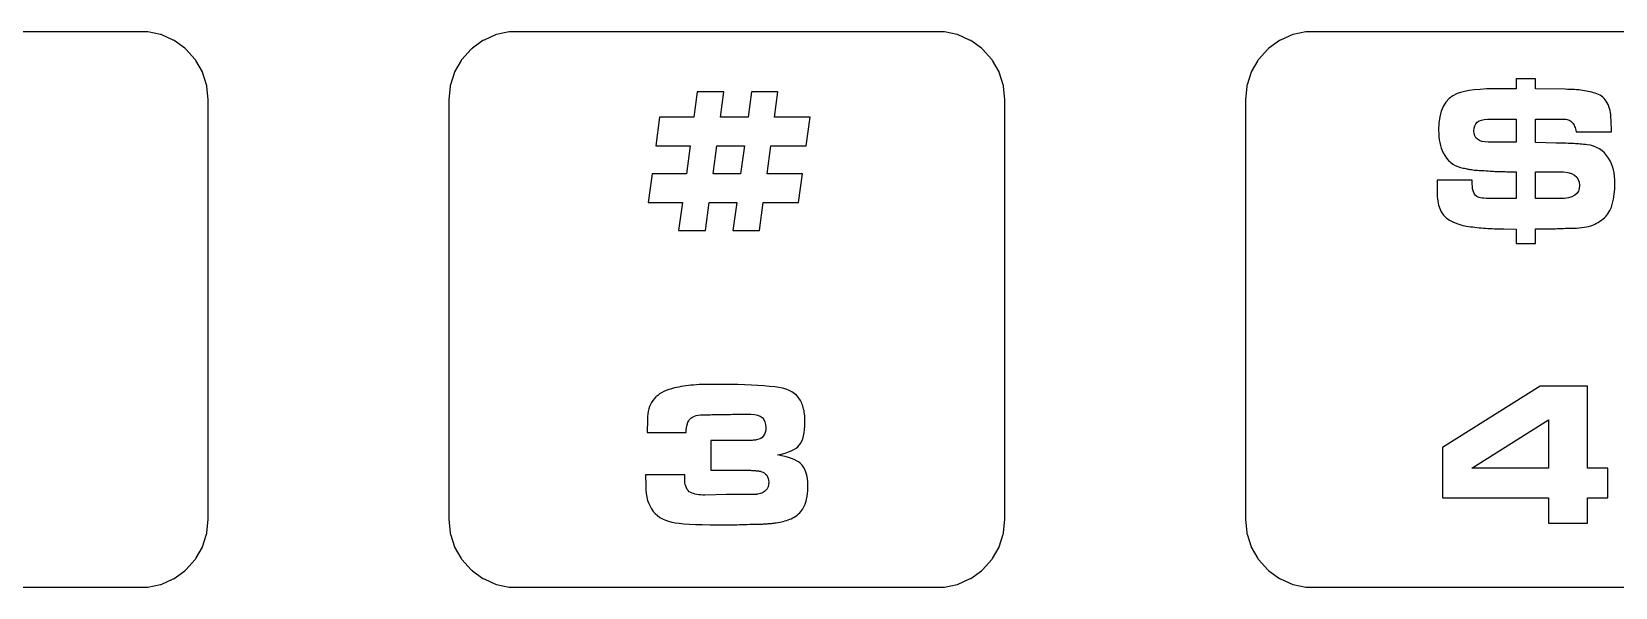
# Model space of a CAD drawing. Header units: millimetres. Extents: x -16 to 249, y -82 to 7.
# Drawn here: x 21.42 to 59.19, y -6.12 to 7.12 of the extents above; entities that cross this region are included whole.
import ezdxf

# ---------------------------------------------------------------- set-up
doc = ezdxf.new("R2010")
doc.units = ezdxf.units.MM
doc.layers.get('0').update_dxf_attribs({"lineweight": 25, "true_color": 0xffffff})

msp = doc.modelspace()

# ---------------------------------------------------------------- linework, layer by layer
for p, q in [((24.1707, 7.12391), (13.8293, 7.12391)), ((24.1891, 7.11999), (24.1707, 7.12391)), ((24.4958, 7.05479), (24.1891, 7.11999)), ((24.5046, 7.05293), (24.4958, 7.05479)), ((24.7911, 6.92539), (24.5046, 7.05293)), ((24.7992, 6.92175), (24.7911, 6.92539)), ((24.8164, 6.91409), (24.7992, 6.92175)), ((25.0701, 6.72977), (24.8164, 6.91409)), ((32.1836, 6.91409), (31.9299, 6.72977)), ((32.2008, 6.92175), (32.1836, 6.91409)), ((32.2089, 6.92539), (32.2008, 6.92175)), ((32.4954, 7.05293), (32.2089, 6.92539)), ((32.5042, 7.05479), (32.4954, 7.05293)), ((32.8109, 7.11999), (32.5042, 7.05479)), ((32.8293, 7.12391), (32.8109, 7.11999)), ((43.1707, 7.12391), (32.8293, 7.12391)), ((43.1891, 7.11999), (43.1707, 7.12391)), ((43.4958, 7.05479), (43.1891, 7.11999)), ((43.5046, 7.05293), (43.4958, 7.05479)), ((43.7911, 6.92539), (43.5046, 7.05293)), ((43.7992, 6.92175), (43.7911, 6.92539)), ((43.8164, 6.91409), (43.7992, 6.92175)), ((44.0701, 6.72977), (43.8164, 6.91409)), ((51.1836, 6.91409), (50.9299, 6.72977)), ((51.2008, 6.92175), (51.1836, 6.91409)), ((51.2089, 6.92539), (51.2008, 6.92175)), ((51.4954, 7.05293), (51.2089, 6.92539)), ((51.5042, 7.05479), (51.4954, 7.05293)), ((51.8109, 7.11999), (51.5042, 7.05479)), ((51.8293, 7.12391), (51.8109, 7.11999)), ((62.1707, 7.12391), (51.8293, 7.12391)), ((25.0854, 6.7187), (25.0701, 6.72977)), ((25.0926, 6.71344), (25.0854, 6.7187)), ((25.1052, 6.69945), (25.0926, 6.71344)), ((25.315, 6.46642), (25.1052, 6.69945)), ((25.321, 6.45977), (25.315, 6.46642)), ((25.3255, 6.45202), (25.321, 6.45977)), ((25.3349, 6.43571), (25.3255, 6.45202)), ((25.4917, 6.16414), (25.3349, 6.43571)), ((31.6651, 6.43571), (31.5083, 6.16414)), ((31.6745, 6.45202), (31.6651, 6.43571)), ((31.679, 6.45977), (31.6745, 6.45202)), ((31.685, 6.46642), (31.679, 6.45977)), ((31.8948, 6.69945), (31.685, 6.46642)), ((31.9074, 6.71344), (31.8948, 6.69945)), ((31.9146, 6.7187), (31.9074, 6.71344)), ((31.9299, 6.72977), (31.9146, 6.7187)), ((44.0854, 6.7187), (44.0701, 6.72977)), ((44.0926, 6.71344), (44.0854, 6.7187)), ((44.1052, 6.69945), (44.0926, 6.71344)), ((44.315, 6.46642), (44.1052, 6.69945)), ((44.321, 6.45977), (44.315, 6.46642)), ((44.3255, 6.45202), (44.321, 6.45977)), ((44.3349, 6.43571), (44.3255, 6.45202)), ((44.4917, 6.16414), (44.3349, 6.43571)), ((50.6651, 6.43571), (50.5083, 6.16414)), ((50.6745, 6.45202), (50.6651, 6.43571)), ((50.679, 6.45977), (50.6745, 6.45202)), ((50.685, 6.46642), (50.679, 6.45977)), ((50.8948, 6.69945), (50.685, 6.46642)), ((50.9074, 6.71344), (50.8948, 6.69945)), ((50.9146, 6.7187), (50.9074, 6.71344)), ((50.9299, 6.72977), (50.9146, 6.7187)), ((25.4944, 6.15563), (25.4917, 6.16414)), ((25.5914, 5.85739), (25.4944, 6.15563)), ((31.5056, 6.15563), (31.4086, 5.85739)), ((31.5083, 6.16414), (31.5056, 6.15563)), ((44.4944, 6.15563), (44.4917, 6.16414)), ((44.5914, 5.85739), (44.4944, 6.15563)), ((50.5056, 6.15563), (50.4086, 5.85739)), ((50.5083, 6.16414), (50.5056, 6.15563)), ((25.5972, 5.83949), (25.5914, 5.85739)), ((25.5991, 5.82077), (25.5972, 5.83949)), ((25.6319, 5.5089), (25.5991, 5.82077)), ((31.4009, 5.82077), (31.3681, 5.5089)), ((31.4028, 5.83949), (31.4009, 5.82077)), ((31.4086, 5.85739), (31.4028, 5.83949)), ((37.2903, 5.69167), (37.2144, 5.0824)), ((37.9305, 5.69167), (37.2903, 5.69167)), ((37.8519, 5.0824), (37.9305, 5.69167)), ((38.587, 5.69179), (38.5083, 5.0824)), ((39.219, 5.69164), (38.587, 5.69179)), ((39.1404, 5.0824), (39.219, 5.69164)), ((44.5972, 5.83949), (44.5914, 5.85739)), ((44.5991, 5.82077), (44.5972, 5.83949)), ((44.6319, 5.5089), (44.5991, 5.82077)), ((50.4009, 5.82077), (50.3681, 5.5089)), ((50.4028, 5.83949), (50.4009, 5.82077)), ((50.4086, 5.85739), (50.4028, 5.83949)), ((55.4999, 5.67734), (55.4184, 5.65067)), ((55.5952, 5.70045), (55.4999, 5.67734)), ((55.7044, 5.72002), (55.5952, 5.70045)), ((55.8273, 5.73602), (55.7044, 5.72002)), ((55.9641, 5.74847), (55.8273, 5.73602)), ((56.1147, 5.75735), (55.9641, 5.74847)), ((56.2791, 5.7627), (56.1147, 5.75735)), ((56.4574, 5.76447), (56.2791, 5.7627)), ((56.8236, 5.76447), (56.4574, 5.76447)), ((57.2847, 5.99803), (56.8236, 5.99803)), ((56.8236, 5.99803), (56.8236, 5.76447)), ((57.2847, 5.76335), (57.2847, 5.99803)), ((57.9927, 5.74971), (57.2847, 5.76335)), ((58.0515, 5.74931), (57.9927, 5.74971)), ((58.1084, 5.74811), (58.0515, 5.74931)), ((58.1635, 5.74609), (58.1084, 5.74811)), ((58.2168, 5.74327), (58.1635, 5.74609)), ((58.2683, 5.73965), (58.2168, 5.74327)), ((58.318, 5.73523), (58.2683, 5.73965)), ((58.3658, 5.73), (58.318, 5.73523)), ((58.4118, 5.72395), (58.3658, 5.73)), ((58.4566, 5.71704), (58.4118, 5.72395)), ((58.5007, 5.70914), (58.4566, 5.71704)), ((58.5441, 5.70027), (58.5007, 5.70914)), ((58.5868, 5.69043), (58.5441, 5.70027)), ((58.6288, 5.67961), (58.5868, 5.69043)), ((58.6702, 5.66782), (58.6288, 5.67961)), ((58.7109, 5.65506), (58.6702, 5.66782)), ((25.6329, 5.5), (25.6319, 5.5089)), ((25.6329, -4.5), (25.6329, 5.5)), ((31.3681, 5.5089), (31.3671, 5.5)), ((31.3671, 5.5), (31.3671, -4.5)), ((44.6329, 5.5), (44.6319, 5.5089)), ((44.6329, -4.5), (44.6329, 5.5)), ((50.3681, 5.5089), (50.3671, 5.5)), ((50.3671, 5.5), (50.3671, -4.5)), ((55.0868, 5.34239), (55.0384, 5.22488)), ((55.149, 5.44373), (55.0868, 5.34239)), ((55.225, 5.52888), (55.149, 5.44373)), ((55.3148, 5.59787), (55.225, 5.52888)), ((55.4184, 5.65067), (55.3148, 5.59787)), ((58.7509, 5.64131), (58.7109, 5.65506)), ((58.7895, 5.62552), (58.7509, 5.64131)), ((58.8259, 5.6066), (58.7895, 5.62552)), ((58.8602, 5.58455), (58.8259, 5.6066)), ((58.8923, 5.55936), (58.8602, 5.58455)), ((58.9222, 5.53104), (58.8923, 5.55936)), ((58.95, 5.49959), (58.9222, 5.53104)), ((58.9756, 5.465), (58.95, 5.49959)), ((58.9991, 5.42728), (58.9756, 5.465)), ((59.0201, 5.38651), (58.9991, 5.42728)), ((59.0383, 5.34277), (59.0201, 5.38651)), ((59.0536, 5.29607), (59.0383, 5.34277)), ((59.0662, 5.24641), (59.0536, 5.29607)), ((36.3952, 5.0824), (36.3029, 4.39886)), ((37.2144, 5.0824), (36.3952, 5.0824)), ((38.5083, 5.0824), (37.8519, 5.0824)), ((39.984, 5.0824), (39.1404, 5.0824)), ((39.8918, 4.39886), (39.984, 5.0824)), ((54.9832, 4.94135), (54.9762, 4.77531)), ((55.0039, 5.0912), (54.9832, 4.94135)), ((55.0384, 5.22488), (55.0039, 5.0912)), ((55.8373, 4.87982), (55.8625, 4.92738)), ((55.8625, 4.92738), (55.8979, 4.96629)), ((55.8979, 4.96629), (55.9433, 4.99655)), ((55.9433, 4.99655), (55.9987, 5.01817)), ((55.9987, 5.01817), (56.0643, 5.03114)), ((56.0643, 5.03114), (56.14, 5.03548)), ((56.14, 5.03548), (56.8236, 5.03548)), ((56.8236, 5.03548), (56.8236, 4.48752)), ((57.2847, 4.48508), (57.2847, 5.03548)), ((57.2847, 5.03548), (57.9845, 5.03548)), ((57.9845, 5.03548), (58.0123, 5.03429)), ((58.0123, 5.03429), (58.0386, 5.03072)), ((58.0386, 5.03072), (58.0633, 5.02477)), ((58.0633, 5.02477), (58.0866, 5.01643)), ((58.0866, 5.01643), (58.1084, 5.00572)), ((58.1084, 5.00572), (58.1288, 4.99263)), ((58.1288, 4.99263), (58.1476, 4.97716)), ((58.1476, 4.97716), (58.1649, 4.9593)), ((58.1649, 4.9593), (58.1809, 4.93918)), ((58.1809, 4.93918), (58.1956, 4.91684)), ((58.1956, 4.91684), (58.2089, 4.89227)), ((59.076, 5.19379), (59.0662, 5.24641)), ((59.083, 5.13821), (59.076, 5.19379)), ((59.0872, 5.07967), (59.083, 5.13821)), ((59.0886, 5.01816), (59.0872, 5.07967)), ((59.0967, 4.73636), (59.0886, 5.01816)), ((54.9762, 4.77531), (54.978, 4.69576)), ((54.978, 4.69576), (54.9832, 4.61967)), ((54.9832, 4.61967), (54.9919, 4.54706)), ((54.9919, 4.54706), (55.004, 4.47791)), ((55.8172, 4.75876), (55.8222, 4.82361)), ((55.8225, 4.69644), (55.8172, 4.75876)), ((55.8222, 4.82361), (55.8373, 4.87982)), ((55.8387, 4.64244), (55.8225, 4.69644)), ((55.8656, 4.59676), (55.8387, 4.64244)), ((55.9033, 4.55937), (55.8656, 4.59676)), ((55.9517, 4.53029), (55.9033, 4.55937)), ((58.2089, 4.89227), (58.2209, 4.86551)), ((58.2209, 4.86551), (58.2316, 4.83653)), ((58.2316, 4.83653), (58.241, 4.80536)), ((58.241, 4.80536), (58.2491, 4.77196)), ((58.2491, 4.77196), (58.2558, 4.73636)), ((58.2558, 4.73636), (59.0967, 4.73636)), ((36.3029, 4.39886), (37.1221, 4.39886)), ((37.1221, 4.39886), (37.0353, 3.7384)), ((37.6728, 3.7384), (37.7596, 4.39879)), ((37.7596, 4.39879), (38.4188, 4.39886)), ((38.4188, 4.39886), (38.3293, 3.7384)), ((38.9613, 3.7384), (39.0481, 4.39876)), ((39.0481, 4.39876), (39.8918, 4.39886)), ((55.004, 4.47791), (55.0197, 4.41223)), ((55.0197, 4.41223), (55.0388, 4.35004)), ((55.0388, 4.35004), (55.0614, 4.29129)), ((55.0614, 4.29129), (55.0874, 4.23604)), ((55.0874, 4.23604), (55.1259, 4.16896)), ((55.1259, 4.16896), (55.1682, 4.10866)), ((56.011, 4.50952), (55.9517, 4.53029)), ((56.0809, 4.49707), (56.011, 4.50952)), ((56.1617, 4.49292), (56.0809, 4.49707)), ((56.1762, 4.49287), (56.1617, 4.49292)), ((56.1927, 4.49274), (56.1762, 4.49287)), ((56.2111, 4.49252), (56.1927, 4.49274)), ((56.2315, 4.49223), (56.2111, 4.49252)), ((56.2539, 4.49185), (56.2315, 4.49223)), ((56.3044, 4.49083), (56.2539, 4.49185)), ((56.3326, 4.49019), (56.3044, 4.49083)), ((56.3875, 4.48901), (56.3326, 4.49019)), ((56.4124, 4.48856), (56.3875, 4.48901)), ((56.4572, 4.48788), (56.4124, 4.48856)), ((56.477, 4.48769), (56.4572, 4.48788)), ((56.4951, 4.48755), (56.477, 4.48769)), ((56.5116, 4.48752), (56.4951, 4.48755)), ((56.8236, 4.48752), (56.5116, 4.48752)), ((57.7811, 4.4646), (57.2847, 4.48508)), ((57.8458, 4.46445), (57.7811, 4.4646)), ((57.907, 4.464), (57.8458, 4.46445)), ((57.9647, 4.46326), (57.907, 4.464)), ((58.0188, 4.46222), (57.9647, 4.46326)), ((58.0695, 4.46089), (58.0188, 4.46222)), ((58.1166, 4.45926), (58.0695, 4.46089)), ((58.1602, 4.45734), (58.1166, 4.45926)), ((58.2002, 4.45511), (58.1602, 4.45734)), ((58.2387, 4.45259), (58.2002, 4.45511)), ((58.2775, 4.44978), (58.2387, 4.45259)), ((58.3165, 4.44667), (58.2775, 4.44978)), ((58.3559, 4.44327), (58.3165, 4.44667)), ((58.3955, 4.43956), (58.3559, 4.44327)), ((58.4355, 4.43556), (58.3955, 4.43956)), ((58.4757, 4.43126), (58.4355, 4.43556)), ((58.5163, 4.42667), (58.4757, 4.43126)), ((58.5973, 4.41454), (58.5163, 4.42667)), ((58.6736, 4.39435), (58.5973, 4.41454)), ((58.7451, 4.36612), (58.6736, 4.39435)), ((58.8119, 4.32986), (58.7451, 4.36612)), ((58.874, 4.28555), (58.8119, 4.32986)), ((58.9313, 4.23322), (58.874, 4.28555)), ((58.9839, 4.17282), (58.9313, 4.23322)), ((59.0317, 4.10439), (58.9839, 4.17282)), ((55.1682, 4.10866), (55.2141, 4.05515)), ((55.2141, 4.05515), (55.2638, 4.00839)), ((55.2638, 4.00839), (55.3172, 3.96843)), ((55.3172, 3.96843), (55.3743, 3.93524)), ((55.3743, 3.93524), (55.4352, 3.90881)), ((55.4352, 3.90881), (55.4998, 3.88916)), ((55.4998, 3.88916), (55.5329, 3.88071)), ((55.5329, 3.88071), (55.5645, 3.87292)), ((55.5645, 3.87292), (55.5946, 3.86581)), ((55.5946, 3.86581), (55.6232, 3.85938)), ((55.6232, 3.85938), (55.6503, 3.85362)), ((55.6503, 3.85362), (55.6758, 3.84854)), ((55.6758, 3.84854), (55.6998, 3.84413)), ((55.6998, 3.84413), (55.7222, 3.84041)), ((55.7222, 3.84041), (55.7594, 3.83469)), ((55.7594, 3.83469), (55.7961, 3.82973)), ((55.7961, 3.82973), (55.8326, 3.82555)), ((55.8326, 3.82555), (55.8687, 3.82211)), ((55.8687, 3.82211), (55.9045, 3.81944)), ((55.9045, 3.81944), (55.9399, 3.81754)), ((55.9399, 3.81754), (55.975, 3.81639)), ((55.975, 3.81639), (56.0098, 3.81601)), ((56.0098, 3.81601), (56.062, 3.81148)), ((56.062, 3.81148), (56.1115, 3.80737)), ((56.1115, 3.80737), (56.1583, 3.8037)), ((56.1583, 3.8037), (56.2024, 3.80043)), ((56.2024, 3.80043), (56.2437, 3.79759)), ((56.2437, 3.79759), (56.2824, 3.79517)), ((56.2824, 3.79517), (56.3183, 3.79318)), ((56.3183, 3.79318), (56.3516, 3.79161)), ((56.3516, 3.79161), (56.384, 3.79034)), ((56.384, 3.79034), (56.4175, 3.78925)), ((56.4175, 3.78925), (56.4521, 3.78831)), ((56.4521, 3.78831), (56.4879, 3.78755)), ((56.4879, 3.78755), (56.5247, 3.78697)), ((56.5247, 3.78697), (56.5626, 3.78654)), ((56.5626, 3.78654), (56.6017, 3.78629)), ((56.6017, 3.78629), (56.6418, 3.78621)), ((56.6418, 3.78621), (56.8236, 3.78621)), ((56.8236, 3.78621), (56.8236, 3.14365)), ((57.2847, 3.14365), (57.2847, 3.78621)), ((57.2847, 3.78621), (57.8381, 3.78621)), ((57.8381, 3.78621), (57.9557, 3.7811)), ((57.9557, 3.7811), (58.0577, 3.76578)), ((59.0666, 4.04222), (59.0317, 4.10439)), ((59.0969, 3.97626), (59.0666, 4.04222)), ((59.1226, 3.90646), (59.0969, 3.97626)), ((59.1436, 3.83287), (59.1226, 3.90646)), ((59.1599, 3.75546), (59.1436, 3.83287)), ((36.2161, 3.7384), (36.1239, 3.05489)), ((37.0353, 3.7384), (36.2161, 3.7384)), ((38.3293, 3.7384), (37.6728, 3.7384)), ((39.805, 3.7384), (38.9613, 3.7384)), ((39.71, 3.05489), (39.805, 3.7384)), ((54.9382, 3.58076), (54.941, 3.30389)), ((55.7792, 3.58076), (54.9382, 3.58076)), ((55.7792, 3.49881), (55.7792, 3.58076)), ((55.7814, 3.4364), (55.7792, 3.49881)), ((55.7881, 3.38031), (55.7814, 3.4364)), ((58.0577, 3.76578), (58.1439, 3.74025)), ((58.1439, 3.74025), (58.2145, 3.70451)), ((58.2145, 3.70451), (58.2694, 3.65857)), ((58.2694, 3.65857), (58.3086, 3.6024)), ((58.3086, 3.6024), (58.3321, 3.53603)), ((58.3321, 3.53603), (58.34, 3.45944)), ((58.34, 3.45944), (58.3325, 3.38544)), ((59.1715, 3.67426), (59.1599, 3.75546)), ((59.1785, 3.58923), (59.1715, 3.67426)), ((59.1775, 3.36855), (59.1809, 3.50041)), ((59.1809, 3.50041), (59.1785, 3.58923)), ((36.1239, 3.05489), (36.9404, 3.05496)), ((36.9404, 3.05496), (36.8482, 2.38161)), ((37.4884, 2.38161), (37.5806, 3.05484)), ((37.5806, 3.05484), (38.237, 3.05489)), ((38.237, 3.05489), (38.1448, 2.38161)), ((38.7769, 2.38161), (38.8664, 3.05473)), ((38.8664, 3.05473), (39.71, 3.05489)), ((54.941, 3.30389), (54.9419, 3.24545)), ((54.9419, 3.24545), (54.9449, 3.18956)), ((54.9449, 3.18956), (54.9497, 3.1362)), ((54.9497, 3.1362), (54.9566, 3.0854)), ((54.9566, 3.0854), (54.9653, 3.03714)), ((54.9653, 3.03714), (54.9761, 2.99141)), ((55.7994, 3.33054), (55.7881, 3.38031)), ((55.8151, 3.28708), (55.7994, 3.33054)), ((55.8353, 3.24994), (55.8151, 3.28708)), ((55.86, 3.21913), (55.8353, 3.24994)), ((55.8892, 3.19463), (55.86, 3.21913)), ((55.9229, 3.17645), (55.8892, 3.19463)), ((55.946, 3.16876), (55.9229, 3.17645)), ((55.976, 3.16209), (55.946, 3.16876)), ((56.0128, 3.15646), (55.976, 3.16209)), ((56.0565, 3.15184), (56.0128, 3.15646)), ((56.1071, 3.14825), (56.0565, 3.15184)), ((56.1645, 3.14569), (56.1071, 3.14825)), ((56.2288, 3.14417), (56.1645, 3.14569)), ((56.3, 3.14365), (56.2288, 3.14417)), ((56.8236, 3.14365), (56.3, 3.14365)), ((57.8652, 3.14365), (57.2847, 3.14365)), ((57.9765, 3.14857), (57.8652, 3.14365)), ((58.0729, 3.16339), (57.9765, 3.14857)), ((58.1545, 3.18806), (58.0729, 3.16339)), ((58.2213, 3.2226), (58.1545, 3.18806)), ((58.2732, 3.26701), (58.2213, 3.2226)), ((58.3103, 3.32129), (58.2732, 3.26701)), ((58.3325, 3.38544), (58.3103, 3.32129)), ((59.0961, 2.93927), (59.1266, 3.03186)), ((59.1266, 3.03186), (59.1503, 3.13428)), ((59.1503, 3.13428), (59.1673, 3.24651)), ((59.1673, 3.24651), (59.1775, 3.36855)), ((54.9761, 2.99141), (54.9887, 2.94824)), ((54.9887, 2.94824), (55.0034, 2.90761)), ((55.0034, 2.90761), (55.0407, 2.82555)), ((55.0407, 2.82555), (55.0919, 2.75171)), ((55.0919, 2.75171), (55.1567, 2.6861)), ((55.1567, 2.6861), (55.2353, 2.62871)), ((58.863, 2.62924), (58.8987, 2.65778)), ((58.8987, 2.65778), (58.9323, 2.68816)), ((58.9323, 2.68816), (58.9639, 2.72041)), ((58.9639, 2.72041), (59.0147, 2.78354)), ((59.0147, 2.78354), (59.0588, 2.85651)), ((59.0588, 2.85651), (59.0961, 2.93927)), ((36.8482, 2.38161), (37.4884, 2.38161)), ((38.1448, 2.38161), (38.7769, 2.38161)), ((55.2353, 2.62871), (55.3276, 2.57954)), ((55.3276, 2.57954), (55.4337, 2.53862)), ((55.4337, 2.53862), (55.5535, 2.50592)), ((55.5535, 2.50592), (55.687, 2.48145)), ((55.687, 2.48145), (55.7378, 2.47421)), ((55.7378, 2.47421), (55.7888, 2.46744)), ((55.7888, 2.46744), (55.8397, 2.46114)), ((55.8397, 2.46114), (55.8907, 2.45531)), ((55.8907, 2.45531), (55.9418, 2.44994)), ((55.9418, 2.44994), (55.9929, 2.44504)), ((55.9929, 2.44504), (56.044, 2.44061)), ((56.044, 2.44061), (56.0952, 2.43665)), ((56.0952, 2.43665), (56.1468, 2.43315)), ((56.1468, 2.43315), (56.1992, 2.43011)), ((56.1992, 2.43011), (56.2524, 2.42755)), ((56.2524, 2.42755), (56.3064, 2.42546)), ((56.3064, 2.42546), (56.3613, 2.42383)), ((56.3613, 2.42383), (56.4169, 2.42265)), ((56.4169, 2.42265), (56.4734, 2.42197)), ((56.4734, 2.42197), (56.5306, 2.42172)), ((56.5306, 2.42172), (56.8236, 2.41632)), ((56.8236, 2.41632), (56.8236, 2.07613)), ((57.2847, 2.07613), (57.2847, 2.42172)), ((57.2847, 2.42172), (57.6048, 2.42172)), ((57.6048, 2.42172), (57.629, 2.42188)), ((57.629, 2.42188), (57.657, 2.42235)), ((57.657, 2.42235), (57.6887, 2.42311)), ((57.6887, 2.42311), (57.7242, 2.42419)), ((57.7242, 2.42419), (57.7633, 2.42558)), ((57.7633, 2.42558), (57.8062, 2.42729)), ((57.8062, 2.42729), (57.8528, 2.42929)), ((57.8528, 2.42929), (57.9536, 2.43391)), ((57.9536, 2.43391), (58.0003, 2.43591)), ((58.0003, 2.43591), (58.0434, 2.43761)), ((58.0434, 2.43761), (58.0829, 2.43898)), ((58.0829, 2.43898), (58.1187, 2.44006)), ((58.1187, 2.44006), (58.1509, 2.44083)), ((58.1509, 2.44083), (58.1794, 2.4413)), ((58.1794, 2.4413), (58.2043, 2.44145)), ((58.2043, 2.44145), (58.2683, 2.4426)), ((58.2683, 2.4426), (58.33, 2.44601)), ((58.33, 2.44601), (58.3895, 2.45174)), ((58.3895, 2.45174), (58.4467, 2.45973)), ((58.4467, 2.45973), (58.5017, 2.47002)), ((58.5017, 2.47002), (58.5545, 2.48257)), ((58.5545, 2.48257), (58.605, 2.49744)), ((58.605, 2.49744), (58.6532, 2.51457)), ((58.6532, 2.51457), (58.6993, 2.53378)), ((58.6993, 2.53378), (58.7433, 2.55486)), ((58.7433, 2.55486), (58.7853, 2.57779)), ((58.7853, 2.57779), (58.8252, 2.60258)), ((58.8252, 2.60258), (58.863, 2.62924)), ((56.8236, 2.07613), (57.2847, 2.07613)), ((36.4455, -1.48297), (36.3966, -1.51367)), ((36.4981, -1.45541), (36.4455, -1.48297)), ((36.5544, -1.43098), (36.4981, -1.45541)), ((36.6143, -1.40971), (36.5544, -1.43098)), ((36.6581, -1.39583), (36.6143, -1.40971)), ((36.7039, -1.38272), (36.6581, -1.39583)), ((36.7518, -1.37036), (36.7039, -1.38272)), ((36.8018, -1.35878), (36.7518, -1.37036)), ((36.8539, -1.34796), (36.8018, -1.35878)), ((36.908, -1.33789), (36.8539, -1.34796)), ((36.9642, -1.3286), (36.908, -1.33789)), ((37.0225, -1.32007), (36.9642, -1.3286)), ((37.0827, -1.31242), (37.0225, -1.32007)), ((37.1443, -1.30579), (37.0827, -1.31242)), ((37.2076, -1.30017), (37.1443, -1.30579)), ((37.2724, -1.29559), (37.2076, -1.30017)), ((37.3388, -1.29202), (37.2724, -1.29559)), ((37.4068, -1.28947), (37.3388, -1.29202)), ((37.4763, -1.28793), (37.4068, -1.28947)), ((37.5475, -1.28743), (37.4763, -1.28793)), ((37.9137, -1.28743), (37.5475, -1.28743)), ((38.0931, -1.28836), (37.9137, -1.28743)), ((38.2654, -1.29115), (38.0931, -1.28836)), ((38.4305, -1.29582), (38.2654, -1.29115)), ((38.5884, -1.30235), (38.4305, -1.29582)), ((38.7391, -1.31075), (38.5884, -1.30235)), ((38.8826, -1.321), (38.7391, -1.31075)), ((39.0188, -1.33311), (38.8826, -1.321)), ((39.1479, -1.34711), (39.0188, -1.33311)), ((39.2432, -1.36041), (39.1479, -1.34711)), ((39.331, -1.37862), (39.2432, -1.36041)), ((39.4114, -1.40176), (39.331, -1.37862)), ((39.4843, -1.42981), (39.4114, -1.40176)), ((39.5497, -1.46278), (39.4843, -1.42981)), ((39.6077, -1.50066), (39.5497, -1.46278)), ((39.6582, -1.54347), (39.6077, -1.50066)), ((57.3992, -1.32582), (55.0718, -2.79128)), ((58.5277, -1.32582), (57.3992, -1.32582)), ((58.5277, -3.2791), (58.5277, -1.32582)), ((36.1396, -1.87038), (36.1253, -1.92822)), ((36.1579, -1.81543), (36.1396, -1.87038)), ((36.1803, -1.76337), (36.1579, -1.81543)), ((36.2067, -1.71419), (36.1803, -1.76337)), ((36.2372, -1.66791), (36.2067, -1.71419)), ((36.2716, -1.62463), (36.2372, -1.66791)), ((36.3096, -1.5845), (36.2716, -1.62463)), ((36.3513, -1.54752), (36.3096, -1.5845)), ((36.3966, -1.51367), (36.3513, -1.54752)), ((39.7013, -1.59119), (39.6582, -1.54347)), ((39.7204, -1.61635), (39.7013, -1.59119)), ((39.7384, -1.64304), (39.7204, -1.61635)), ((39.7552, -1.67126), (39.7384, -1.64304)), ((39.7708, -1.701), (39.7552, -1.67126)), ((39.7854, -1.73228), (39.7708, -1.701)), ((39.7987, -1.76508), (39.7854, -1.73228)), ((39.8109, -1.79941), (39.7987, -1.76508)), ((39.822, -1.83527), (39.8109, -1.79941)), ((39.8319, -1.8726), (39.822, -1.83527)), ((39.8404, -1.91138), (39.8319, -1.8726)), ((36.107, -2.11906), (36.0989, -2.43431)), ((36.109, -2.05257), (36.107, -2.11906)), ((36.1151, -1.98895), (36.109, -2.05257)), ((36.1253, -1.92822), (36.1151, -1.98895)), ((37.0469, -2.27405), (37.0585, -2.22932)), ((37.0585, -2.22932), (37.0734, -2.18892)), ((37.0734, -2.18892), (37.0916, -2.15286)), ((37.0916, -2.15286), (37.1131, -2.12115)), ((37.1131, -2.12115), (37.1378, -2.09378)), ((37.1378, -2.09378), (37.1635, -2.07399)), ((37.1635, -2.07399), (37.1943, -2.05684)), ((37.1943, -2.05684), (37.2303, -2.04233)), ((37.2303, -2.04233), (37.2715, -2.03046)), ((37.2715, -2.03046), (37.3178, -2.02122)), ((37.3178, -2.02122), (37.3693, -2.01462)), ((37.3693, -2.01462), (37.4259, -2.01067)), ((37.4259, -2.01067), (37.4878, -2.00935)), ((37.4878, -2.00935), (37.5064, -2.00926)), ((37.5064, -2.00926), (37.5312, -2.00903)), ((37.5312, -2.00903), (37.562, -2.00862)), ((37.562, -2.00862), (37.599, -2.00807)), ((37.599, -2.00807), (37.642, -2.00735)), ((37.642, -2.00735), (37.7465, -2.00543)), ((37.7465, -2.00543), (37.8707, -2.00302)), ((37.8707, -2.00302), (37.9304, -2.00198)), ((37.9304, -2.00198), (37.987, -2.00111)), ((37.987, -2.00111), (38.0405, -2.00038)), ((38.0405, -2.00038), (38.0908, -1.99983)), ((38.0908, -1.99983), (38.138, -1.99942)), ((38.138, -1.99942), (38.182, -1.99919)), ((38.182, -1.99919), (38.2229, -1.99911)), ((38.2229, -1.99911), (38.5755, -1.99911)), ((38.5755, -1.99911), (38.6588, -2.00407)), ((38.6588, -2.00407), (38.731, -2.01897)), ((38.731, -2.01897), (38.7921, -2.04381)), ((38.7921, -2.04381), (38.8421, -2.07857)), ((38.8421, -2.07857), (38.8809, -2.12326)), ((38.8809, -2.12326), (38.9087, -2.17789)), ((38.9087, -2.17789), (38.9254, -2.24245)), ((38.9254, -2.24245), (38.9309, -2.31694)), ((39.8477, -1.95158), (39.8404, -1.91138)), ((39.8536, -1.99324), (39.8477, -1.95158)), ((39.8582, -2.03633), (39.8536, -1.99324)), ((39.8615, -2.08087), (39.8582, -2.03633)), ((39.8634, -2.12685), (39.8615, -2.08087)), ((39.862, -2.27025), (39.8641, -2.17427)), ((39.8641, -2.17427), (39.8634, -2.12685)), ((55.7662, -3.2791), (57.5945, -2.12711)), ((57.5945, -2.12711), (57.5945, -3.2791)), ((36.0989, -2.43431), (37.032, -2.43431)), ((37.032, -2.43431), (37.0337, -2.37654)), ((37.0337, -2.37654), (37.0387, -2.32314)), ((37.0387, -2.32314), (37.0469, -2.27405)), ((38.5511, -2.62119), (37.6207, -2.62119)), ((37.6207, -2.62119), (37.6207, -3.33286)), ((38.5792, -2.62097), (38.5511, -2.62119)), ((38.6049, -2.62033), (38.5792, -2.62097)), ((38.6283, -2.61928), (38.6049, -2.62033)), ((38.6495, -2.61778), (38.6283, -2.61928)), ((38.6684, -2.61588), (38.6495, -2.61778)), ((38.6849, -2.61354), (38.6684, -2.61588)), ((38.6992, -2.61078), (38.6849, -2.61354)), ((38.7112, -2.60759), (38.6992, -2.61078)), ((38.7627, -2.59473), (38.7112, -2.60759)), ((38.8073, -2.57518), (38.7627, -2.59473)), ((38.8451, -2.5489), (38.8073, -2.57518)), ((38.876, -2.51593), (38.8451, -2.5489)), ((38.9, -2.47624), (38.876, -2.51593)), ((38.9172, -2.42986), (38.9, -2.47624)), ((38.9275, -2.37675), (38.9172, -2.42986)), ((38.9309, -2.31694), (38.9275, -2.37675)), ((39.7602, -2.69127), (39.7878, -2.63953)), ((39.7878, -2.63953), (39.8111, -2.58041)), ((39.8111, -2.58041), (39.8302, -2.51393)), ((39.8302, -2.51393), (39.845, -2.44008)), ((39.845, -2.44008), (39.8556, -2.35884)), ((39.8556, -2.35884), (39.862, -2.27025)), ((39.2049, -2.96887), (39.3015, -2.94624)), ((39.3024, -2.98795), (39.2049, -2.96887)), ((39.3015, -2.94624), (39.3892, -2.92174)), ((39.3915, -3.00853), (39.3024, -2.98795)), ((39.3892, -2.92174), (39.468, -2.89539)), ((39.4723, -3.03065), (39.3915, -3.00853)), ((39.468, -2.89539), (39.5379, -2.86716)), ((39.5379, -2.86716), (39.5989, -2.83707)), ((39.5989, -2.83707), (39.651, -2.80511)), ((39.651, -2.80511), (39.6941, -2.7713)), ((39.6941, -2.7713), (39.7284, -2.73563)), ((39.7284, -2.73563), (39.7602, -2.69127)), ((55.0718, -2.79128), (55.0718, -3.99077)), ((37.6207, -3.33286), (38.4914, -3.33286)), ((38.4914, -3.33286), (38.5175, -3.33298)), ((38.5175, -3.33298), (38.543, -3.33336)), ((38.543, -3.33336), (38.5677, -3.334)), ((38.5677, -3.334), (38.5918, -3.3349)), ((38.5918, -3.3349), (38.6152, -3.33604)), ((38.6152, -3.33604), (38.6379, -3.33745)), ((38.6379, -3.33745), (38.66, -3.3391)), ((38.66, -3.3391), (38.6813, -3.34102)), ((38.6813, -3.34102), (38.7018, -3.34308)), ((38.7018, -3.34308), (38.721, -3.34525)), ((38.721, -3.34525), (38.7391, -3.34749)), ((38.7391, -3.34749), (38.7559, -3.34982)), ((38.7559, -3.34982), (38.7716, -3.35223)), ((38.7716, -3.35223), (38.7861, -3.35475)), ((38.7861, -3.35475), (38.7994, -3.35733)), ((38.7994, -3.35733), (38.8116, -3.36002)), ((38.8116, -3.36002), (38.8554, -3.37653)), ((38.8554, -3.37653), (38.8934, -3.39752)), ((38.8934, -3.39752), (38.9256, -3.42302)), ((39.5446, -3.05431), (39.4723, -3.03065)), ((39.6086, -3.07948), (39.5446, -3.05431)), ((39.6642, -3.10619), (39.6086, -3.07948)), ((39.7113, -3.13441), (39.6642, -3.10619)), ((39.7501, -3.16417), (39.7113, -3.13441)), ((39.7927, -3.2088), (39.7501, -3.16417)), ((39.8296, -3.25995), (39.7927, -3.2088)), ((39.8609, -3.31763), (39.8296, -3.25995)), ((39.8864, -3.38184), (39.8609, -3.31763)), ((39.9063, -3.45258), (39.8864, -3.38184)), ((57.5945, -3.2791), (55.7662, -3.2791)), ((59.0133, -3.2791), (58.5277, -3.2791)), ((59.0133, -3.99077), (59.0133, -3.2791)), ((36.0636, -3.44293), (36.0663, -3.70381)), ((36.9968, -3.44293), (36.0636, -3.44293)), ((36.0663, -3.70381), (36.0692, -3.79836)), ((36.9995, -3.56801), (36.9968, -3.44293)), ((37.0016, -3.62201), (36.9995, -3.56801)), ((37.0081, -3.67116), (37.0016, -3.62201)), ((37.019, -3.71547), (37.0081, -3.67116)), ((37.0341, -3.75494), (37.019, -3.71547)), ((37.0535, -3.78957), (37.0341, -3.75494)), ((38.9256, -3.42302), (38.9519, -3.45302)), ((38.9621, -3.77225), (38.9336, -3.81078)), ((38.9519, -3.45302), (38.9724, -3.48752)), ((38.9824, -3.72728), (38.9621, -3.77225)), ((38.9724, -3.48752), (38.987, -3.5265)), ((38.9946, -3.67584), (38.9824, -3.72728)), ((38.987, -3.5265), (38.9958, -3.56999)), ((38.9987, -3.61797), (38.9946, -3.67584)), ((38.9958, -3.56999), (38.9987, -3.61797)), ((39.9205, -3.52985), (39.9063, -3.45258)), ((39.929, -3.61365), (39.9205, -3.52985)), ((39.9319, -3.70398), (39.929, -3.61365)), ((39.9293, -3.80727), (39.9319, -3.70398)), ((36.0692, -3.79836), (36.0776, -3.88766)), ((36.0776, -3.88766), (36.0917, -3.97176)), ((36.0917, -3.97176), (36.1114, -4.05063)), ((36.1114, -4.05063), (36.1368, -4.12428)), ((36.1368, -4.12428), (36.1678, -4.1927)), ((37.0773, -3.81935), (37.0535, -3.78957)), ((37.1054, -3.84428), (37.0773, -3.81935)), ((37.1378, -3.86438), (37.1054, -3.84428)), ((37.171, -3.8784), (37.1378, -3.86438)), ((37.2068, -3.89055), (37.171, -3.8784)), ((37.2453, -3.90083), (37.2068, -3.89055)), ((37.2864, -3.90926), (37.2453, -3.90083)), ((37.3301, -3.9158), (37.2864, -3.90926)), ((37.3764, -3.92047), (37.3301, -3.9158)), ((37.4253, -3.92328), (37.3764, -3.92047)), ((37.4769, -3.92421), (37.4253, -3.92328)), ((37.9896, -3.91397), (37.4769, -3.92421)), ((38.5782, -3.91397), (37.9896, -3.91397)), ((38.5916, -3.91393), (38.5782, -3.91397)), ((38.6044, -3.9138), (38.5916, -3.91393)), ((38.6168, -3.91359), (38.6044, -3.9138)), ((38.6288, -3.9133), (38.6168, -3.91359)), ((38.6402, -3.9129), (38.6288, -3.9133)), ((38.6512, -3.91245), (38.6402, -3.9129)), ((38.6618, -3.9119), (38.6512, -3.91245)), ((38.6718, -3.91125), (38.6618, -3.9119)), ((38.6815, -3.91049), (38.6718, -3.91125)), ((38.6907, -3.90956), (38.6815, -3.91049)), ((38.6996, -3.90845), (38.6907, -3.90956)), ((38.7081, -3.90718), (38.6996, -3.90845)), ((38.7162, -3.90575), (38.7081, -3.90718)), ((38.724, -3.90413), (38.7162, -3.90575)), ((38.7313, -3.90236), (38.724, -3.90413)), ((38.7383, -3.90041), (38.7313, -3.90236)), ((38.7993, -3.88768), (38.7383, -3.90041)), ((38.8522, -3.8685), (38.7993, -3.88768)), ((38.897, -3.84286), (38.8522, -3.8685)), ((38.9336, -3.81078), (38.897, -3.84286)), ((39.8388, -4.20801), (39.8672, -4.14328)), ((39.8672, -4.14328), (39.8905, -4.07085)), ((39.8905, -4.07085), (39.9086, -3.99071)), ((39.9086, -3.99071), (39.9215, -3.90285)), ((39.9215, -3.90285), (39.9293, -3.80727)), ((55.0718, -3.99077), (57.5945, -3.99077)), ((57.5945, -3.99077), (57.5945, -4.59749)), ((58.5277, -4.59749), (58.5277, -3.99077)), ((58.5277, -3.99077), (59.0133, -3.99077)), ((25.5991, -4.82077), (25.6319, -4.5089)), ((25.6319, -4.5089), (25.6329, -4.5)), ((31.3671, -4.5), (31.3681, -4.5089)), ((31.3681, -4.5089), (31.4009, -4.82077)), ((36.1678, -4.1927), (36.2045, -4.25591)), ((36.2045, -4.25591), (36.2467, -4.31389)), ((36.2467, -4.31389), (36.2943, -4.36658)), ((36.2943, -4.36658), (36.347, -4.41391)), ((36.347, -4.41391), (36.4047, -4.4559)), ((36.4047, -4.4559), (36.4675, -4.49254)), ((36.4675, -4.49254), (36.5353, -4.52383)), ((36.5353, -4.52383), (36.6081, -4.54977)), ((39.3839, -4.54182), (39.4234, -4.52989)), ((39.4234, -4.52989), (39.4623, -4.51691)), ((39.4623, -4.51691), (39.5005, -4.50285)), ((39.5005, -4.50285), (39.5379, -4.48715)), ((39.5379, -4.48715), (39.5741, -4.46919)), ((39.5741, -4.46919), (39.6091, -4.44901)), ((39.6091, -4.44901), (39.643, -4.42656)), ((39.643, -4.42656), (39.6756, -4.40186)), ((39.6756, -4.40186), (39.7071, -4.37492)), ((39.7071, -4.37492), (39.7373, -4.34573)), ((39.7373, -4.34573), (39.7664, -4.31429)), ((39.7664, -4.31429), (39.8052, -4.265)), ((39.8052, -4.265), (39.8388, -4.20801)), ((44.5991, -4.82077), (44.6319, -4.5089)), ((44.6319, -4.5089), (44.6329, -4.5)), ((50.3671, -4.5), (50.3681, -4.5089)), ((50.3681, -4.5089), (50.4009, -4.82077)), ((25.4944, -5.15563), (25.5914, -4.85739)), ((25.5914, -4.85739), (25.5972, -4.83949)), ((25.5972, -4.83949), (25.5991, -4.82077)), ((31.4009, -4.82077), (31.4028, -4.83949)), ((31.4028, -4.83949), (31.4086, -4.85739)), ((31.4086, -4.85739), (31.5056, -5.15563)), ((36.6081, -4.54977), (36.686, -4.57037)), ((36.686, -4.57037), (36.7689, -4.58562)), ((36.7689, -4.58562), (36.8633, -4.5974)), ((36.8633, -4.5974), (36.9757, -4.6076)), ((36.9757, -4.6076), (37.1061, -4.61626)), ((37.1061, -4.61626), (37.2545, -4.62332)), ((37.2545, -4.62332), (37.4208, -4.62881)), ((37.4208, -4.62881), (37.6051, -4.63275)), ((37.6051, -4.63275), (37.8074, -4.6351)), ((37.8074, -4.6351), (38.0276, -4.63589)), ((38.0276, -4.63589), (38.0623, -4.63573)), ((38.0623, -4.63573), (38.1012, -4.63525)), ((38.1012, -4.63525), (38.1443, -4.63445)), ((38.1443, -4.63445), (38.1917, -4.63333)), ((38.1917, -4.63333), (38.2433, -4.6319)), ((38.2433, -4.6319), (38.2992, -4.63013)), ((38.2992, -4.63013), (38.3593, -4.62805)), ((38.3593, -4.62805), (38.4878, -4.62325)), ((38.4878, -4.62325), (38.5474, -4.62117)), ((38.5474, -4.62117), (38.6024, -4.61942)), ((38.6024, -4.61942), (38.6528, -4.61797)), ((38.6528, -4.61797), (38.6987, -4.61685)), ((38.6987, -4.61685), (38.74, -4.61606)), ((38.74, -4.61606), (38.7767, -4.61557)), ((38.7767, -4.61557), (38.8088, -4.61542)), ((38.8088, -4.61542), (38.8288, -4.61526)), ((38.8288, -4.61526), (38.8495, -4.61482)), ((38.8495, -4.61482), (38.8709, -4.61407)), ((38.8709, -4.61407), (38.8929, -4.61304)), ((38.8929, -4.61304), (38.9156, -4.61169)), ((38.9156, -4.61169), (38.939, -4.61006)), ((38.939, -4.61006), (38.9631, -4.60812)), ((38.9631, -4.60812), (38.9879, -4.6059)), ((38.9879, -4.6059), (39.0128, -4.6035)), ((39.0128, -4.6035), (39.0374, -4.60107)), ((39.0374, -4.60107), (39.0616, -4.59859)), ((39.0616, -4.59859), (39.0855, -4.59607)), ((39.0855, -4.59607), (39.1091, -4.59351)), ((39.1091, -4.59351), (39.1323, -4.59091)), ((39.1323, -4.59091), (39.1552, -4.58826)), ((39.1552, -4.58826), (39.1777, -4.58557)), ((39.1777, -4.58557), (39.2202, -4.57895)), ((39.2202, -4.57895), (39.262, -4.57126)), ((39.262, -4.57126), (39.3033, -4.5625)), ((39.3033, -4.5625), (39.3439, -4.55269)), ((39.3439, -4.55269), (39.3839, -4.54182)), ((44.4944, -5.15563), (44.5914, -4.85739)), ((44.5914, -4.85739), (44.5972, -4.83949)), ((44.5972, -4.83949), (44.5991, -4.82077)), ((50.4009, -4.82077), (50.4028, -4.83949)), ((50.4028, -4.83949), (50.4086, -4.85739)), ((50.4086, -4.85739), (50.5056, -5.15563)), ((57.5945, -4.59749), (58.5277, -4.59749)), ((25.3349, -5.43571), (25.4917, -5.16414)), ((25.4917, -5.16414), (25.4944, -5.15563)), ((31.5056, -5.15563), (31.5083, -5.16414)), ((31.5083, -5.16414), (31.6651, -5.43571)), ((44.3349, -5.43571), (44.4917, -5.16414)), ((44.4917, -5.16414), (44.4944, -5.15563)), ((50.5056, -5.15563), (50.5083, -5.16414)), ((50.5083, -5.16414), (50.6651, -5.43571)), ((25.1052, -5.69945), (25.315, -5.46642)), ((25.315, -5.46642), (25.321, -5.45977)), ((25.321, -5.45977), (25.3255, -5.45202)), ((25.3255, -5.45202), (25.3349, -5.43571)), ((31.6651, -5.43571), (31.6745, -5.45202)), ((31.6745, -5.45202), (31.679, -5.45977)), ((31.679, -5.45977), (31.685, -5.46642)), ((31.685, -5.46642), (31.8948, -5.69945)), ((44.1052, -5.69945), (44.315, -5.46642)), ((44.315, -5.46642), (44.321, -5.45977)), ((44.321, -5.45977), (44.3255, -5.45202)), ((44.3255, -5.45202), (44.3349, -5.43571)), ((50.6651, -5.43571), (50.6745, -5.45202)), ((50.6745, -5.45202), (50.679, -5.45977)), ((50.679, -5.45977), (50.685, -5.46642)), ((50.685, -5.46642), (50.8948, -5.69945)), ((24.5046, -6.05293), (24.7911, -5.92539)), ((24.7911, -5.92539), (24.7992, -5.92175)), ((24.7992, -5.92175), (24.8164, -5.91409)), ((24.8164, -5.91409), (25.0701, -5.72977)), ((25.0701, -5.72977), (25.0854, -5.7187)), ((25.0854, -5.7187), (25.0926, -5.71344)), ((25.0926, -5.71344), (25.1052, -5.69945)), ((31.8948, -5.69945), (31.9074, -5.71344)), ((31.9074, -5.71344), (31.9146, -5.7187)), ((31.9146, -5.7187), (31.9299, -5.72977)), ((31.9299, -5.72977), (32.1836, -5.91409)), ((32.1836, -5.91409), (32.2008, -5.92175)), ((32.2008, -5.92175), (32.2089, -5.92539)), ((32.2089, -5.92539), (32.4954, -6.05293)), ((43.5046, -6.05293), (43.7911, -5.92539)), ((43.7911, -5.92539), (43.7992, -5.92175)), ((43.7992, -5.92175), (43.8164, -5.91409)), ((43.8164, -5.91409), (44.0701, -5.72977)), ((44.0701, -5.72977), (44.0854, -5.7187)), ((44.0854, -5.7187), (44.0926, -5.71344)), ((44.0926, -5.71344), (44.1052, -5.69945)), ((50.8948, -5.69945), (50.9074, -5.71344)), ((50.9074, -5.71344), (50.9146, -5.7187)), ((50.9146, -5.7187), (50.9299, -5.72977)), ((50.9299, -5.72977), (51.1836, -5.91409)), ((51.1836, -5.91409), (51.2008, -5.92175)), ((51.2008, -5.92175), (51.2089, -5.92539)), ((51.2089, -5.92539), (51.4954, -6.05293)), ((13.8293, -6.12391), (24.1707, -6.12391)), ((24.1707, -6.12391), (24.1891, -6.11999)), ((24.1891, -6.11999), (24.4958, -6.05479)), ((24.4958, -6.05479), (24.5046, -6.05293)), ((32.4954, -6.05293), (32.5042, -6.05479)), ((32.5042, -6.05479), (32.8109, -6.11999)), ((32.8109, -6.11999), (32.8293, -6.12391)), ((32.8293, -6.12391), (43.1707, -6.12391)), ((43.1707, -6.12391), (43.1891, -6.11999)), ((43.1891, -6.11999), (43.4958, -6.05479)), ((43.4958, -6.05479), (43.5046, -6.05293)), ((51.4954, -6.05293), (51.5042, -6.05479)), ((51.5042, -6.05479), (51.8109, -6.11999)), ((51.8109, -6.11999), (51.8293, -6.12391)), ((51.8293, -6.12391), (62.1707, -6.12391))]:
    msp.add_line(p, q)

doc.saveas('drawing.dxf')
